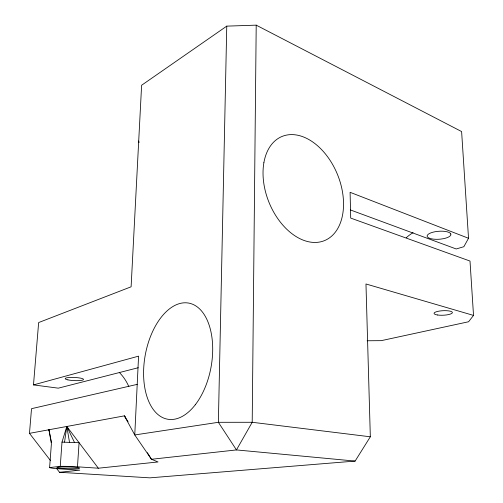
<?xml version="1.0" encoding="UTF-8"?>
<svg xmlns="http://www.w3.org/2000/svg" width="503" height="503" viewBox="0 0 503 503"><rect width="100%" height="100%" fill="white"/><g stroke="black" fill="none" stroke-linecap="round" stroke-linejoin="round"><path stroke-width="0.75" d="M138.206 367.737L58.298 388.165L33.487 384.908L38.649 322.555L131.113 286.798L141.613 85.252L226.759 26.131L256.209 25.15L252.204 422.281L236.454 449.927L151.46 459.277L134.76 434.95L124.392 415.855L29.476 433.347L31.519 408.681L137.206 384.374M226.759 26.131L218.371 422.306L236.454 449.927L355.118 461.081L370.327 436.793L365.97 283.975L473.524 315.412L470.003 261.051L350.704 218.088L350.094 192.309L468.526 238.277L463.848 246.709L456.196 248.966L350.352 209.921M60.253 466.344L62.818 466.325A18.932 1.415 1.4 0 1 77.475 466.815L79.072 442.697L62.001 442.124L60.253 466.344L49.602 467.57L51.394 443.797L48.948 429.763L49.678 431.153M64.541 442.087L66.811 426.469L98.349 468.211L158.055 461.955L151.46 459.277L147.36 452.7M62.001 442.124L66.811 426.469L74.45 442.37M473.524 315.412L468.576 321.763L381.249 340.657L367.133 340.764M33.487 384.908L138.577 356.149L134.76 434.95L218.371 422.306L252.204 422.281L370.327 436.793M56.669 468.576L59.53 472.286L79.788 470.16L59.241 468.84A18.932 1.415 1.4 0 1 50.074 467.784L49.602 467.57M355.118 461.081L149.9 477.85L59.53 472.286M77.475 466.815L98.349 468.211M256.209 25.15L461.616 131.56L468.526 238.277M29.476 433.347L50.463 460.541M125.31 417.119L124.392 415.855L128.083 421.778M49.445 431.241L48.948 429.763L50.476 437.296M138.709 141.003L139.092 142.525M50.784 438.805L51.551 442.571M66.811 426.469L69.489 442.162M119.387 372.497A44.044 38.41 82.4 0 1 128.806 386.537M406.286 237.73A43.283 33.116 -69.5 0 1 413.076 232.631M450.833 234.027L450.776 235.077L449.921 236.14A11.921 3.999 -4.2 0 1 443.432 238.686L440.458 239.139A11.921 3.961 -4 0 1 427.217 235.53L427.996 234.473A11.921 3.999 -4.2 0 1 437.472 231.38L440.615 231.179A11.921 3.999 -4.2 0 1 450.072 233.052L450.833 234.027M263.88 162.721A56.235 36.964 67.9 0 0 315.821 242.44A56.235 36.964 67.9 0 0 330.125 160.413A56.235 36.964 67.9 0 0 263.88 162.721M195.271 404.789A59.014 33.45 -79.7 0 0 195.579 305.767A59.014 33.45 -79.7 0 0 143.581 372.924A59.014 33.45 -79.7 0 0 195.271 404.789M60.234 468.236A11.355 0.849 1.4 0 0 79.172 468.312A11.355 0.849 1.4 0 0 65.138 466.941A11.355 0.849 1.4 0 0 60.234 468.236M67.899 379.878A9.186 1.578 2.6 0 0 83.228 379.84A9.186 1.578 2.6 0 0 71.929 377.407A9.186 1.578 2.6 0 0 67.899 379.878M437.503 314.991A9.18 2.27 -2.7 0 0 452.304 312.897A9.18 2.27 -2.7 0 0 439.892 310.992A9.18 2.27 -2.7 0 0 437.503 314.991"/></g></svg>
